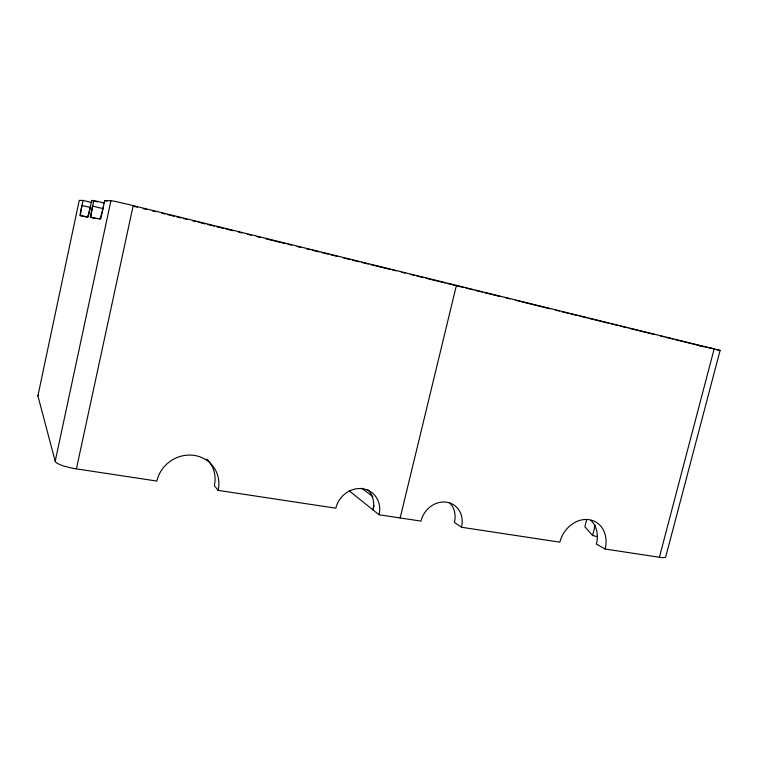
<?xml version="1.0" encoding="UTF-8"?>
<svg xmlns="http://www.w3.org/2000/svg" width="758" height="758" viewBox="0 0 758 758"><rect width="100%" height="100%" fill="white"/><g stroke="black" fill="none" stroke-linecap="round" stroke-linejoin="round"><path stroke-width="1.14" d="M104.121 203.04L93.859 200.519L90.297 217.3L100.729 219.071L104.67 200.624L110.933 200.681A20.286 0.502 13.7 0 1 133.181 205.626L720.1 350.423L665.751 556.77A16.202 2.691 16.3 0 1 659.384 557.263L605.111 549.029A27.032 22.484 -61.7 0 0 589.137 519.685A27.032 22.484 -61.7 0 0 559.849 542.169L461.499 527.255A22.939 20.106 -57.1 0 0 446.604 502.213A22.939 20.106 -57.1 0 0 420.936 521.106L379.057 514.758A23.754 21.395 -52.5 0 0 362.836 488.768A23.754 21.395 -52.5 0 0 335.794 508.201L218.124 490.36A32.044 29.865 -34.3 0 0 194.304 455.425A32.044 29.865 -34.3 0 0 156.868 481.074L76.406 468.87A19.888 4.226 10.1 0 1 55.201 461.252L37.9 395.856L79.23 200.387L83.048 200.425L91.889 202.576M83.048 200.425L79.855 215.518L88.222 216.949L91.718 200.5L93.859 200.519M55.201 461.252L110.933 200.681M76.406 468.87L133.181 205.626M374.073 505.482L373.012 509.916A23.384 21.12 -52.3 0 0 367.867 489.772M400.167 517.96L456.43 285.283M586.616 519.855L584.854 526.725L592.576 535.518L597.124 536.588M592.576 535.518L595.229 525.19M659.384 557.263L714.197 348.794L705.148 346.937M720.1 350.423L717.314 349.94M699.426 345.762L704.021 346.709L675.293 339.631M95.963 218.579L91.358 217.48A11.559 1.09 -77.9 0 1 92.665 206.119L102.927 208.611M87.397 217.262L80.718 215.67A10.385 0.881 -78 0 1 81.987 205.465L90.818 207.597M91.718 200.5L97.308 201.874M134.052 206.375L137.501 207.218M143.243 208.63L146.692 209.483M152.443 210.895L155.883 211.747M161.634 213.159L165.083 214.012M167.376 214.571L174.274 216.276M176.567 216.835L181.171 217.972M183.464 218.541L186.913 219.384M192.655 220.796L196.104 221.649M198.406 222.217L205.295 223.913M207.597 224.482L214.495 226.178M216.788 226.746L223.686 228.442M225.979 229.001L232.877 230.707M238.618 232.119L242.067 232.962M247.819 234.383L251.268 235.226M257.009 236.648L260.458 237.491M266.2 238.912L285.738 243.716M288.031 244.284L291.479 245.137M297.231 246.549L300.68 247.392M306.421 248.814L309.87 249.657M312.163 250.225L319.061 251.921M321.364 252.49L328.252 254.186M330.554 254.754L337.443 256.45M343.194 257.862L350.092 259.558M352.385 260.127L359.283 261.823M361.575 262.391L368.473 264.087M370.776 264.656L390.304 269.469M392.606 270.028L396.055 270.881M401.797 272.293L405.246 273.145M410.988 274.557L414.436 275.41M416.739 275.969L423.627 277.674M425.93 278.233L445.467 283.047M447.76 283.615L454.658 285.311M456.96 285.88L463.849 287.576M466.151 288.135L473.039 289.84M475.342 290.399L482.24 292.095M484.533 292.664L500.621 296.624M506.372 298.046L509.812 298.889M515.563 300.301L550.033 308.79M555.785 310.212L559.224 311.055M561.526 311.623L568.424 313.319M570.717 313.888L577.615 315.584M579.908 316.152L586.806 317.848M589.108 318.417L608.636 323.221M610.939 323.789L617.836 325.485M620.129 326.054L627.027 327.75M629.32 328.318L654.609 334.543M660.351 335.955L663.8 336.808M666.092 337.367L672.99 339.063M104.67 200.624L106.869 201.164M605.111 549.029L596.404 544.111A26.653 22.257 -61.7 0 0 591.022 520.405M461.499 527.255L454.421 522.376A22.598 19.879 -57.1 0 0 449.835 502.924M361.822 488.199L372.898 496.708M349.201 490.824L379.057 514.758M218.124 490.36L214.334 485.622A31.523 29.429 -33.8 0 0 206.906 459.168M103.353 206.773A12.45 1.27 -77.9 0 1 99.469 218.863M90.553 205.987A11.105 1.004 -77.9 0 1 87.227 216.779M37.9 395.856A15.065 2.369 10.7 0 1 38.421 395.202"/></g></svg>
